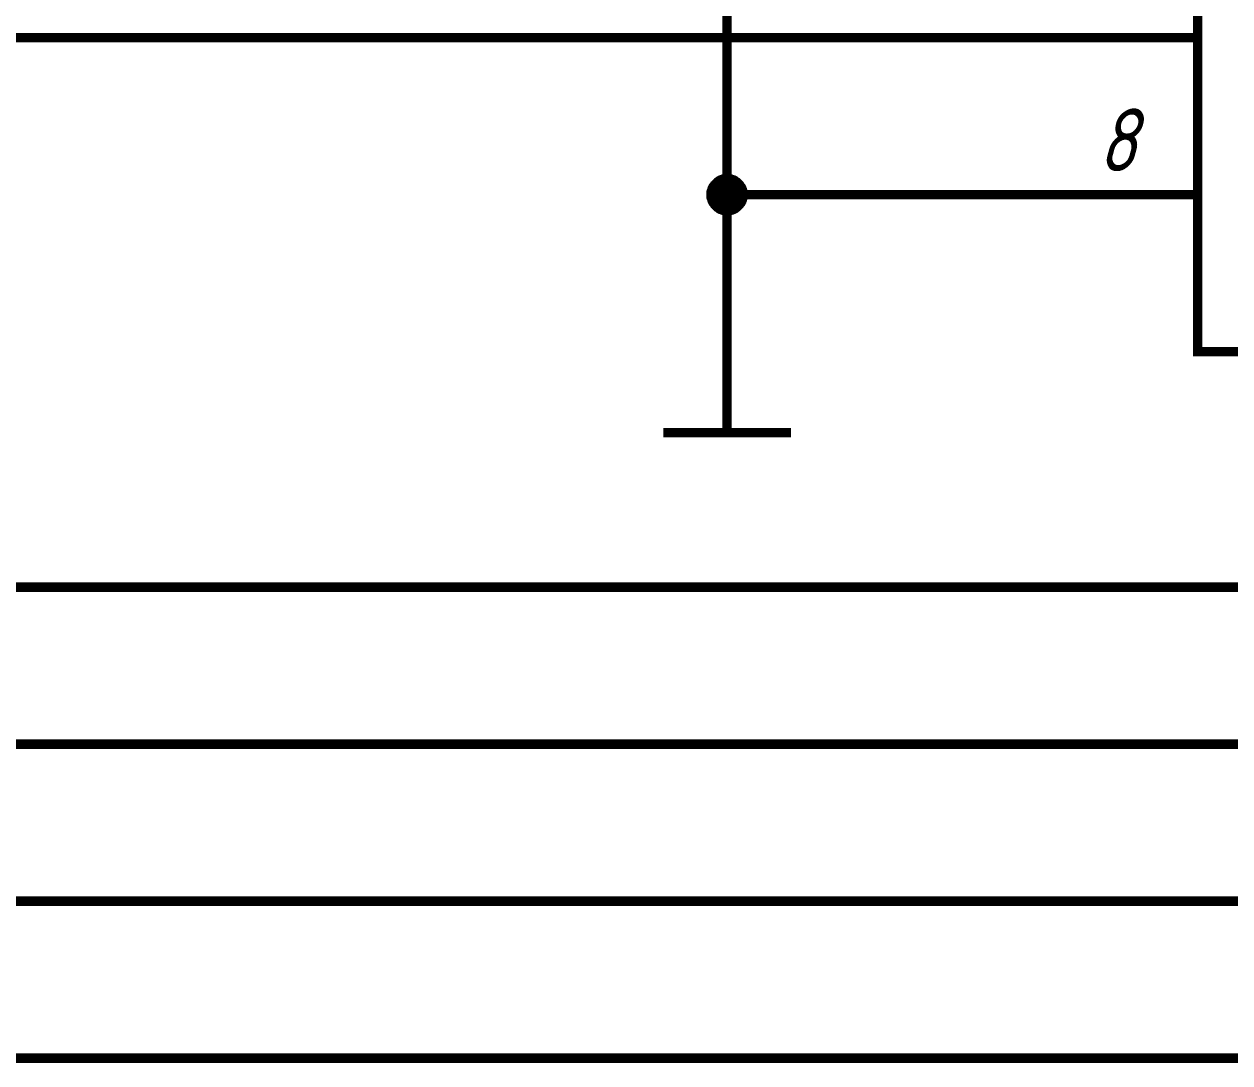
# Paper-space layout 'Layout1' of a CAD drawing. Extents: x -1 to 840, y -1 to 593.
# Drawn here: x 180.94 to 219.37, y 458.34 to 491.43 of the extents above; entities that cross this region are included whole.
import ezdxf

# ---------------------------------------------------------------- set-up
doc = ezdxf.new("R2010")
doc.units = 0
doc.header["$MEASUREMENT"] = 0
doc.layers.add('Sheet', color=255, linetype='CONTINUOUS')
doc.styles.add('GOST type A0', font='', dxfattribs={"oblique": 15, "height": 3.5})
doc.styles.get('GOST type A0').set_extended_font_data('GOST type A')

psp = doc.layouts.get("Layout1")

# ---------------------------------------------------------------- linework, layer by layer
at = {"layer": 'Sheet', "color": 7, "const_width": 0.3}
psp.add_lwpolyline([(218.35, 525.998), (245.834, 525.998), (245.834, 480.997), (218.35, 480.997), (218.35, 525.998)], close=True, dxfattribs=at)
at = {"layer": 'Sheet', "color": 7}
for points, const_width in [([(215.85, 510.992), (203.35, 510.992), (203.35, 485.999)], 0.3), ([(248.335, 500.989), (263.335, 500.989), (263.335, 458.489), (158.365, 458.489), (158.365, 468.493), (153.365, 468.493)], 0.3), ([(153.365, 473.494), (163.365, 473.494), (163.365, 463.491), (260.835, 463.491), (260.835, 496.002), (248.335, 496.002)], 0.3), ([(153.365, 488.5), (173.365, 488.5), (173.365, 491.001), (215.85, 491.001)], 0.3), ([(153.365, 478.496), (168.365, 478.496), (168.365, 468.493), (258.335, 468.493), (258.335, 491.001), (248.335, 491.001)], 0.3), ([(218.35, 491.001), (215.85, 491.001)], 0.3), ([(202.837, 485.999), (202.837, 486.03), (202.837, 486.045), (202.837, 486.077), (202.853, 486.108), (202.853, 486.123), (202.868, 486.154), (202.868, 486.17), (202.884, 486.201), (202.884, 486.216), (202.899, 486.247), (202.915, 486.263), (202.93, 486.278), (202.946, 486.31), (202.962, 486.325), (202.977, 486.341), (202.993, 486.356), (203.008, 486.372), (203.024, 486.387), (203.039, 486.403), (203.07, 486.418), (203.086, 486.434), (203.101, 486.449), (203.132, 486.465), (203.148, 486.465), (203.179, 486.48), (203.194, 486.48), (203.225, 486.496), (203.241, 486.496), (203.272, 486.511), (203.303, 486.511), (203.319, 486.511), (203.35, 486.511)], 0.3), ([(202.837, 485.999), (202.837, 486.03), (202.837, 486.045), (202.837, 486.077), (202.853, 486.108), (202.853, 486.123), (202.868, 486.154), (202.868, 486.17), (202.884, 486.201), (202.884, 486.216), (202.899, 486.247), (202.915, 486.263), (202.93, 486.278), (202.946, 486.31), (202.962, 486.325), (202.977, 486.341), (202.993, 486.356), (203.008, 486.372), (203.024, 486.387), (203.039, 486.403), (203.07, 486.418), (203.086, 486.434), (203.101, 486.449), (203.132, 486.465), (203.148, 486.465), (203.179, 486.48), (203.194, 486.48), (203.225, 486.496), (203.241, 486.496), (203.272, 486.511), (203.303, 486.511), (203.319, 486.511), (203.35, 486.511)], 0.3), ([(202.837, 485.999), (202.837, 486.03), (202.837, 486.045), (202.837, 486.077), (202.853, 486.108), (202.853, 486.123), (202.868, 486.154), (202.868, 486.17), (202.884, 486.201), (202.884, 486.216), (202.899, 486.247), (202.915, 486.263), (202.93, 486.278), (202.946, 486.31), (202.962, 486.325), (202.977, 486.341), (202.993, 486.356), (203.008, 486.372), (203.024, 486.387), (203.039, 486.403), (203.07, 486.418), (203.086, 486.434), (203.101, 486.449), (203.132, 486.465), (203.148, 486.465), (203.179, 486.48), (203.194, 486.48), (203.225, 486.496), (203.241, 486.496), (203.272, 486.511), (203.303, 486.511), (203.319, 486.511), (203.35, 486.511)], 0.3), ([(202.837, 485.999), (202.837, 486.03), (202.837, 486.045), (202.837, 486.077), (202.853, 486.108), (202.853, 486.123), (202.868, 486.154), (202.868, 486.17), (202.884, 486.201), (202.884, 486.216), (202.899, 486.247), (202.915, 486.263), (202.93, 486.278), (202.946, 486.31), (202.962, 486.325), (202.977, 486.341), (202.993, 486.356), (203.008, 486.372), (203.024, 486.387), (203.039, 486.403), (203.07, 486.418), (203.086, 486.434), (203.101, 486.449), (203.132, 486.465), (203.148, 486.465), (203.179, 486.48), (203.194, 486.48), (203.225, 486.496), (203.241, 486.496), (203.272, 486.511), (203.303, 486.511), (203.319, 486.511), (203.35, 486.511)], 0.3), ([(202.837, 485.999), (202.837, 486.03), (202.837, 486.045), (202.837, 486.077), (202.853, 486.108), (202.853, 486.123), (202.868, 486.154), (202.868, 486.17), (202.884, 486.201), (202.884, 486.216), (202.899, 486.247), (202.915, 486.263), (202.93, 486.278), (202.946, 486.31), (202.962, 486.325), (202.977, 486.341), (202.993, 486.356), (203.008, 486.372), (203.024, 486.387), (203.039, 486.403), (203.07, 486.418), (203.086, 486.434), (203.101, 486.449), (203.132, 486.465), (203.148, 486.465), (203.179, 486.48), (203.194, 486.48), (203.225, 486.496), (203.241, 486.496), (203.272, 486.511), (203.303, 486.511), (203.319, 486.511), (203.35, 486.511)], 0.0991), ([(202.837, 485.999), (202.837, 486.03), (202.837, 486.045), (202.837, 486.077), (202.853, 486.108), (202.853, 486.123), (202.868, 486.154), (202.868, 486.17), (202.884, 486.201), (202.884, 486.216), (202.899, 486.247), (202.915, 486.263), (202.93, 486.278), (202.946, 486.31), (202.962, 486.325), (202.977, 486.341), (202.993, 486.356), (203.008, 486.372), (203.024, 486.387), (203.039, 486.403), (203.07, 486.418), (203.086, 486.434), (203.101, 486.449), (203.132, 486.465), (203.148, 486.465), (203.179, 486.48), (203.194, 486.48), (203.225, 486.496), (203.241, 486.496), (203.272, 486.511), (203.303, 486.511), (203.319, 486.511), (203.35, 486.511)], 0.0991), ([(202.837, 485.999), (202.837, 486.03), (202.837, 486.045), (202.837, 486.077), (202.853, 486.108), (202.853, 486.123), (202.868, 486.154), (202.868, 486.17), (202.884, 486.201), (202.884, 486.216), (202.899, 486.247), (202.915, 486.263), (202.93, 486.278), (202.946, 486.31), (202.962, 486.325), (202.977, 486.341), (202.993, 486.356), (203.008, 486.372), (203.024, 486.387), (203.039, 486.403), (203.07, 486.418), (203.086, 486.434), (203.101, 486.449), (203.132, 486.465), (203.148, 486.465), (203.179, 486.48), (203.194, 486.48), (203.225, 486.496), (203.241, 486.496), (203.272, 486.511), (203.303, 486.511), (203.319, 486.511), (203.35, 486.511)], 0.0991), ([(202.837, 485.999), (202.837, 486.03), (202.837, 486.045), (202.837, 486.077), (202.853, 486.108), (202.853, 486.123), (202.868, 486.154), (202.868, 486.17), (202.884, 486.201), (202.884, 486.216), (202.899, 486.247), (202.915, 486.263), (202.93, 486.278), (202.946, 486.31), (202.962, 486.325), (202.977, 486.341), (202.993, 486.356), (203.008, 486.372), (203.024, 486.387), (203.039, 486.403), (203.07, 486.418), (203.086, 486.434), (203.101, 486.449), (203.132, 486.465), (203.148, 486.465), (203.179, 486.48), (203.194, 486.48), (203.225, 486.496), (203.241, 486.496), (203.272, 486.511), (203.303, 486.511), (203.319, 486.511), (203.35, 486.511)], 0.0991), ([(203.35, 486.511), (203.35, 486.511)], 0.3), ([(203.35, 486.511), (203.381, 486.511), (203.396, 486.511), (203.427, 486.511), (203.458, 486.496), (203.474, 486.496), (203.505, 486.48), (203.521, 486.48), (203.552, 486.465), (203.567, 486.465), (203.598, 486.449), (203.614, 486.434), (203.629, 486.418), (203.66, 486.403), (203.676, 486.387), (203.691, 486.372), (203.707, 486.356), (203.722, 486.341), (203.738, 486.325), (203.753, 486.31), (203.769, 486.278), (203.784, 486.263), (203.8, 486.247), (203.816, 486.216), (203.816, 486.201), (203.831, 486.17), (203.831, 486.154), (203.847, 486.123), (203.847, 486.108), (203.862, 486.077), (203.862, 486.045), (203.862, 486.03), (203.862, 485.999)], 0.3), ([(203.35, 486.511), (203.35, 486.511)], 0.3), ([(203.35, 486.511), (203.381, 486.511), (203.396, 486.511), (203.427, 486.511), (203.458, 486.496), (203.474, 486.496), (203.505, 486.48), (203.521, 486.48), (203.552, 486.465), (203.567, 486.465), (203.598, 486.449), (203.614, 486.434), (203.629, 486.418), (203.66, 486.403), (203.676, 486.387), (203.691, 486.372), (203.707, 486.356), (203.722, 486.341), (203.738, 486.325), (203.753, 486.31), (203.769, 486.278), (203.784, 486.263), (203.8, 486.247), (203.816, 486.216), (203.816, 486.201), (203.831, 486.17), (203.831, 486.154), (203.847, 486.123), (203.847, 486.108), (203.862, 486.077), (203.862, 486.045), (203.862, 486.03), (203.862, 485.999)], 0.3), ([(203.35, 486.511), (203.35, 486.511)], 0.3), ([(203.35, 486.511), (203.381, 486.511), (203.396, 486.511), (203.427, 486.511), (203.458, 486.496), (203.474, 486.496), (203.505, 486.48), (203.521, 486.48), (203.552, 486.465), (203.567, 486.465), (203.598, 486.449), (203.614, 486.434), (203.629, 486.418), (203.66, 486.403), (203.676, 486.387), (203.691, 486.372), (203.707, 486.356), (203.722, 486.341), (203.738, 486.325), (203.753, 486.31), (203.769, 486.278), (203.784, 486.263), (203.8, 486.247), (203.816, 486.216), (203.816, 486.201), (203.831, 486.17), (203.831, 486.154), (203.847, 486.123), (203.847, 486.108), (203.862, 486.077), (203.862, 486.045), (203.862, 486.03), (203.862, 485.999)], 0.3), ([(203.35, 486.511), (203.35, 486.511)], 0.3), ([(203.35, 486.511), (203.381, 486.511), (203.396, 486.511), (203.427, 486.511), (203.458, 486.496), (203.474, 486.496), (203.505, 486.48), (203.521, 486.48), (203.552, 486.465), (203.567, 486.465), (203.598, 486.449), (203.614, 486.434), (203.629, 486.418), (203.66, 486.403), (203.676, 486.387), (203.691, 486.372), (203.707, 486.356), (203.722, 486.341), (203.738, 486.325), (203.753, 486.31), (203.769, 486.278), (203.784, 486.263), (203.8, 486.247), (203.816, 486.216), (203.816, 486.201), (203.831, 486.17), (203.831, 486.154), (203.847, 486.123), (203.847, 486.108), (203.862, 486.077), (203.862, 486.045), (203.862, 486.03), (203.862, 485.999)], 0.3), ([(203.35, 486.511), (203.35, 486.511)], 0.0991), ([(203.35, 486.511), (203.381, 486.511), (203.396, 486.511), (203.427, 486.511), (203.458, 486.496), (203.474, 486.496), (203.505, 486.48), (203.521, 486.48), (203.552, 486.465), (203.567, 486.465), (203.598, 486.449), (203.614, 486.434), (203.629, 486.418), (203.66, 486.403), (203.676, 486.387), (203.691, 486.372), (203.707, 486.356), (203.722, 486.341), (203.738, 486.325), (203.753, 486.31), (203.769, 486.278), (203.784, 486.263), (203.8, 486.247), (203.816, 486.216), (203.816, 486.201), (203.831, 486.17), (203.831, 486.154), (203.847, 486.123), (203.847, 486.108), (203.862, 486.077), (203.862, 486.045), (203.862, 486.03), (203.862, 485.999)], 0.0991), ([(203.35, 486.511), (203.35, 486.511)], 0.0991), ([(203.35, 486.511), (203.381, 486.511), (203.396, 486.511), (203.427, 486.511), (203.458, 486.496), (203.474, 486.496), (203.505, 486.48), (203.521, 486.48), (203.552, 486.465), (203.567, 486.465), (203.598, 486.449), (203.614, 486.434), (203.629, 486.418), (203.66, 486.403), (203.676, 486.387), (203.691, 486.372), (203.707, 486.356), (203.722, 486.341), (203.738, 486.325), (203.753, 486.31), (203.769, 486.278), (203.784, 486.263), (203.8, 486.247), (203.816, 486.216), (203.816, 486.201), (203.831, 486.17), (203.831, 486.154), (203.847, 486.123), (203.847, 486.108), (203.862, 486.077), (203.862, 486.045), (203.862, 486.03), (203.862, 485.999)], 0.0991), ([(203.35, 486.511), (203.35, 486.511)], 0.0991), ([(203.35, 486.511), (203.381, 486.511), (203.396, 486.511), (203.427, 486.511), (203.458, 486.496), (203.474, 486.496), (203.505, 486.48), (203.521, 486.48), (203.552, 486.465), (203.567, 486.465), (203.598, 486.449), (203.614, 486.434), (203.629, 486.418), (203.66, 486.403), (203.676, 486.387), (203.691, 486.372), (203.707, 486.356), (203.722, 486.341), (203.738, 486.325), (203.753, 486.31), (203.769, 486.278), (203.784, 486.263), (203.8, 486.247), (203.816, 486.216), (203.816, 486.201), (203.831, 486.17), (203.831, 486.154), (203.847, 486.123), (203.847, 486.108), (203.862, 486.077), (203.862, 486.045), (203.862, 486.03), (203.862, 485.999)], 0.0991), ([(203.35, 486.511), (203.35, 486.511)], 0.0991), ([(203.35, 486.511), (203.381, 486.511), (203.396, 486.511), (203.427, 486.511), (203.458, 486.496), (203.474, 486.496), (203.505, 486.48), (203.521, 486.48), (203.552, 486.465), (203.567, 486.465), (203.598, 486.449), (203.614, 486.434), (203.629, 486.418), (203.66, 486.403), (203.676, 486.387), (203.691, 486.372), (203.707, 486.356), (203.722, 486.341), (203.738, 486.325), (203.753, 486.31), (203.769, 486.278), (203.784, 486.263), (203.8, 486.247), (203.816, 486.216), (203.816, 486.201), (203.831, 486.17), (203.831, 486.154), (203.847, 486.123), (203.847, 486.108), (203.862, 486.077), (203.862, 486.045), (203.862, 486.03), (203.862, 485.999)], 0.0991), ([(153.365, 483.498), (173.365, 483.498), (173.365, 473.494), (253.335, 473.494), (253.335, 485.999), (248.335, 485.999)], 0.3), ([(203.35, 485.486), (203.319, 485.486), (203.303, 485.486), (203.272, 485.486), (203.241, 485.502), (203.225, 485.502), (203.194, 485.517), (203.179, 485.517), (203.148, 485.533), (203.132, 485.533), (203.101, 485.548), (203.086, 485.564), (203.07, 485.579), (203.039, 485.595), (203.024, 485.611), (203.008, 485.626), (202.993, 485.642), (202.977, 485.657), (202.962, 485.673), (202.946, 485.688), (202.93, 485.719), (202.915, 485.735), (202.899, 485.75), (202.884, 485.781), (202.884, 485.797), (202.868, 485.828), (202.868, 485.844), (202.853, 485.875), (202.853, 485.89), (202.837, 485.921), (202.837, 485.952), (202.837, 485.968), (202.837, 485.999)], 0.3), ([(202.837, 485.999), (202.837, 485.999)], 0.3), ([(203.35, 485.486), (203.319, 485.486), (203.303, 485.486), (203.272, 485.486), (203.241, 485.502), (203.225, 485.502), (203.194, 485.517), (203.179, 485.517), (203.148, 485.533), (203.132, 485.533), (203.101, 485.548), (203.086, 485.564), (203.07, 485.579), (203.039, 485.595), (203.024, 485.611), (203.008, 485.626), (202.993, 485.642), (202.977, 485.657), (202.962, 485.673), (202.946, 485.688), (202.93, 485.719), (202.915, 485.735), (202.899, 485.75), (202.884, 485.781), (202.884, 485.797), (202.868, 485.828), (202.868, 485.844), (202.853, 485.875), (202.853, 485.89), (202.837, 485.921), (202.837, 485.952), (202.837, 485.968), (202.837, 485.999)], 0.3), ([(202.837, 485.999), (202.837, 485.999)], 0.3), ([(203.35, 485.486), (203.319, 485.486), (203.303, 485.486), (203.272, 485.486), (203.241, 485.502), (203.225, 485.502), (203.194, 485.517), (203.179, 485.517), (203.148, 485.533), (203.132, 485.533), (203.101, 485.548), (203.086, 485.564), (203.07, 485.579), (203.039, 485.595), (203.024, 485.611), (203.008, 485.626), (202.993, 485.642), (202.977, 485.657), (202.962, 485.673), (202.946, 485.688), (202.93, 485.719), (202.915, 485.735), (202.899, 485.75), (202.884, 485.781), (202.884, 485.797), (202.868, 485.828), (202.868, 485.844), (202.853, 485.875), (202.853, 485.89), (202.837, 485.921), (202.837, 485.952), (202.837, 485.968), (202.837, 485.999)], 0.3), ([(202.837, 485.999), (202.837, 485.999)], 0.3), ([(203.35, 485.486), (203.319, 485.486), (203.303, 485.486), (203.272, 485.486), (203.241, 485.502), (203.225, 485.502), (203.194, 485.517), (203.179, 485.517), (203.148, 485.533), (203.132, 485.533), (203.101, 485.548), (203.086, 485.564), (203.07, 485.579), (203.039, 485.595), (203.024, 485.611), (203.008, 485.626), (202.993, 485.642), (202.977, 485.657), (202.962, 485.673), (202.946, 485.688), (202.93, 485.719), (202.915, 485.735), (202.899, 485.75), (202.884, 485.781), (202.884, 485.797), (202.868, 485.828), (202.868, 485.844), (202.853, 485.875), (202.853, 485.89), (202.837, 485.921), (202.837, 485.952), (202.837, 485.968), (202.837, 485.999)], 0.3), ([(202.837, 485.999), (202.837, 485.999)], 0.3), ([(203.862, 485.999), (203.862, 485.968), (203.862, 485.952), (203.862, 485.921), (203.847, 485.89), (203.847, 485.875), (203.831, 485.844), (203.831, 485.828), (203.816, 485.797), (203.816, 485.781), (203.8, 485.75), (203.784, 485.735), (203.769, 485.719), (203.753, 485.688), (203.738, 485.673), (203.722, 485.657), (203.707, 485.642), (203.691, 485.626), (203.676, 485.611), (203.66, 485.595), (203.629, 485.579), (203.614, 485.564), (203.598, 485.548), (203.567, 485.533), (203.552, 485.533), (203.521, 485.517), (203.505, 485.517), (203.474, 485.502), (203.458, 485.502), (203.427, 485.486), (203.396, 485.486), (203.381, 485.486), (203.35, 485.486)], 0.3), ([(203.35, 483.498), (203.35, 485.999), (215.85, 485.999)], 0.3), ([(203.862, 485.999), (203.862, 485.968), (203.862, 485.952), (203.862, 485.921), (203.847, 485.89), (203.847, 485.875), (203.831, 485.844), (203.831, 485.828), (203.816, 485.797), (203.816, 485.781), (203.8, 485.75), (203.784, 485.735), (203.769, 485.719), (203.753, 485.688), (203.738, 485.673), (203.722, 485.657), (203.707, 485.642), (203.691, 485.626), (203.676, 485.611), (203.66, 485.595), (203.629, 485.579), (203.614, 485.564), (203.598, 485.548), (203.567, 485.533), (203.552, 485.533), (203.521, 485.517), (203.505, 485.517), (203.474, 485.502), (203.458, 485.502), (203.427, 485.486), (203.396, 485.486), (203.381, 485.486), (203.35, 485.486)], 0.3), ([(203.862, 485.999), (203.862, 485.968), (203.862, 485.952), (203.862, 485.921), (203.847, 485.89), (203.847, 485.875), (203.831, 485.844), (203.831, 485.828), (203.816, 485.797), (203.816, 485.781), (203.8, 485.75), (203.784, 485.735), (203.769, 485.719), (203.753, 485.688), (203.738, 485.673), (203.722, 485.657), (203.707, 485.642), (203.691, 485.626), (203.676, 485.611), (203.66, 485.595), (203.629, 485.579), (203.614, 485.564), (203.598, 485.548), (203.567, 485.533), (203.552, 485.533), (203.521, 485.517), (203.505, 485.517), (203.474, 485.502), (203.458, 485.502), (203.427, 485.486), (203.396, 485.486), (203.381, 485.486), (203.35, 485.486)], 0.3), ([(203.862, 485.999), (203.862, 485.968), (203.862, 485.952), (203.862, 485.921), (203.847, 485.89), (203.847, 485.875), (203.831, 485.844), (203.831, 485.828), (203.816, 485.797), (203.816, 485.781), (203.8, 485.75), (203.784, 485.735), (203.769, 485.719), (203.753, 485.688), (203.738, 485.673), (203.722, 485.657), (203.707, 485.642), (203.691, 485.626), (203.676, 485.611), (203.66, 485.595), (203.629, 485.579), (203.614, 485.564), (203.598, 485.548), (203.567, 485.533), (203.552, 485.533), (203.521, 485.517), (203.505, 485.517), (203.474, 485.502), (203.458, 485.502), (203.427, 485.486), (203.396, 485.486), (203.381, 485.486), (203.35, 485.486)], 0.3), ([(203.862, 485.999), (203.862, 485.999), (203.862, 485.999), (203.862, 485.999), (203.862, 485.999), (203.862, 485.999), (203.862, 485.999), (203.862, 485.999), (203.862, 485.999), (203.862, 485.999), (203.862, 485.999), (203.862, 485.999), (203.862, 485.999), (203.862, 485.999), (203.862, 485.999), (203.862, 485.999), (203.862, 485.999), (203.862, 485.999), (203.862, 485.999), (203.862, 485.999), (203.862, 485.999), (203.862, 485.999), (203.862, 485.999), (203.862, 485.999), (203.862, 485.999), (203.862, 485.999), (203.862, 485.999), (203.862, 485.999), (203.862, 485.999), (203.862, 485.999), (203.862, 485.999), (203.862, 485.999), (203.862, 485.999)], 0.3), ([(203.862, 485.999), (203.862, 485.999)], 0.3), ([(203.862, 485.999), (203.862, 485.999), (203.862, 485.999), (203.862, 485.999), (203.862, 485.999), (203.862, 485.999), (203.862, 485.999), (203.862, 485.999), (203.862, 485.999), (203.862, 485.999), (203.862, 485.999), (203.862, 485.999), (203.862, 485.999), (203.862, 485.999), (203.862, 485.999), (203.862, 485.999), (203.862, 485.999), (203.862, 485.999), (203.862, 485.999), (203.862, 485.999), (203.862, 485.999), (203.862, 485.999), (203.862, 485.999), (203.862, 485.999), (203.862, 485.999), (203.862, 485.999), (203.862, 485.999), (203.862, 485.999), (203.862, 485.999), (203.862, 485.999), (203.862, 485.999), (203.862, 485.999), (203.862, 485.999)], 0.3), ([(203.862, 485.999), (203.862, 485.999)], 0.3), ([(203.862, 485.999), (203.862, 485.999), (203.862, 485.999), (203.862, 485.999), (203.862, 485.999), (203.862, 485.999), (203.862, 485.999), (203.862, 485.999), (203.862, 485.999), (203.862, 485.999), (203.862, 485.999), (203.862, 485.999), (203.862, 485.999), (203.862, 485.999), (203.862, 485.999), (203.862, 485.999), (203.862, 485.999), (203.862, 485.999), (203.862, 485.999), (203.862, 485.999), (203.862, 485.999), (203.862, 485.999), (203.862, 485.999), (203.862, 485.999), (203.862, 485.999), (203.862, 485.999), (203.862, 485.999), (203.862, 485.999), (203.862, 485.999), (203.862, 485.999), (203.862, 485.999), (203.862, 485.999), (203.862, 485.999)], 0.3), ([(203.862, 485.999), (203.862, 485.999)], 0.3), ([(203.862, 485.999), (203.862, 485.999), (203.862, 485.999), (203.862, 485.999), (203.862, 485.999), (203.862, 485.999), (203.862, 485.999), (203.862, 485.999), (203.862, 485.999), (203.862, 485.999), (203.862, 485.999), (203.862, 485.999), (203.862, 485.999), (203.862, 485.999), (203.862, 485.999), (203.862, 485.999), (203.862, 485.999), (203.862, 485.999), (203.862, 485.999), (203.862, 485.999), (203.862, 485.999), (203.862, 485.999), (203.862, 485.999), (203.862, 485.999), (203.862, 485.999), (203.862, 485.999), (203.862, 485.999), (203.862, 485.999), (203.862, 485.999), (203.862, 485.999), (203.862, 485.999), (203.862, 485.999), (203.862, 485.999)], 0.3), ([(203.862, 485.999), (203.862, 485.999)], 0.3), ([(218.35, 485.999), (215.85, 485.999)], 0.3), ([(203.35, 485.486), (203.319, 485.486), (203.303, 485.486), (203.272, 485.486), (203.241, 485.502), (203.225, 485.502), (203.194, 485.517), (203.179, 485.517), (203.148, 485.533), (203.132, 485.533), (203.101, 485.548), (203.086, 485.564), (203.07, 485.579), (203.039, 485.595), (203.024, 485.611), (203.008, 485.626), (202.993, 485.642), (202.977, 485.657), (202.962, 485.673), (202.946, 485.688), (202.93, 485.719), (202.915, 485.735), (202.899, 485.75), (202.884, 485.781), (202.884, 485.797), (202.868, 485.828), (202.868, 485.844), (202.853, 485.875), (202.853, 485.89), (202.837, 485.921), (202.837, 485.952), (202.837, 485.968), (202.837, 485.999)], 0.0991), ([(202.837, 485.999), (202.837, 485.999)], 0.0991), ([(203.35, 485.486), (203.319, 485.486), (203.303, 485.486), (203.272, 485.486), (203.241, 485.502), (203.225, 485.502), (203.194, 485.517), (203.179, 485.517), (203.148, 485.533), (203.132, 485.533), (203.101, 485.548), (203.086, 485.564), (203.07, 485.579), (203.039, 485.595), (203.024, 485.611), (203.008, 485.626), (202.993, 485.642), (202.977, 485.657), (202.962, 485.673), (202.946, 485.688), (202.93, 485.719), (202.915, 485.735), (202.899, 485.75), (202.884, 485.781), (202.884, 485.797), (202.868, 485.828), (202.868, 485.844), (202.853, 485.875), (202.853, 485.89), (202.837, 485.921), (202.837, 485.952), (202.837, 485.968), (202.837, 485.999)], 0.0991), ([(202.837, 485.999), (202.837, 485.999)], 0.0991), ([(203.35, 485.486), (203.319, 485.486), (203.303, 485.486), (203.272, 485.486), (203.241, 485.502), (203.225, 485.502), (203.194, 485.517), (203.179, 485.517), (203.148, 485.533), (203.132, 485.533), (203.101, 485.548), (203.086, 485.564), (203.07, 485.579), (203.039, 485.595), (203.024, 485.611), (203.008, 485.626), (202.993, 485.642), (202.977, 485.657), (202.962, 485.673), (202.946, 485.688), (202.93, 485.719), (202.915, 485.735), (202.899, 485.75), (202.884, 485.781), (202.884, 485.797), (202.868, 485.828), (202.868, 485.844), (202.853, 485.875), (202.853, 485.89), (202.837, 485.921), (202.837, 485.952), (202.837, 485.968), (202.837, 485.999)], 0.0991), ([(202.837, 485.999), (202.837, 485.999)], 0.0991), ([(203.35, 485.486), (203.319, 485.486), (203.303, 485.486), (203.272, 485.486), (203.241, 485.502), (203.225, 485.502), (203.194, 485.517), (203.179, 485.517), (203.148, 485.533), (203.132, 485.533), (203.101, 485.548), (203.086, 485.564), (203.07, 485.579), (203.039, 485.595), (203.024, 485.611), (203.008, 485.626), (202.993, 485.642), (202.977, 485.657), (202.962, 485.673), (202.946, 485.688), (202.93, 485.719), (202.915, 485.735), (202.899, 485.75), (202.884, 485.781), (202.884, 485.797), (202.868, 485.828), (202.868, 485.844), (202.853, 485.875), (202.853, 485.89), (202.837, 485.921), (202.837, 485.952), (202.837, 485.968), (202.837, 485.999)], 0.0991), ([(202.837, 485.999), (202.837, 485.999)], 0.0991), ([(203.862, 485.999), (203.862, 485.968), (203.862, 485.952), (203.862, 485.921), (203.847, 485.89), (203.847, 485.875), (203.831, 485.844), (203.831, 485.828), (203.816, 485.797), (203.816, 485.781), (203.8, 485.75), (203.784, 485.735), (203.769, 485.719), (203.753, 485.688), (203.738, 485.673), (203.722, 485.657), (203.707, 485.642), (203.691, 485.626), (203.676, 485.611), (203.66, 485.595), (203.629, 485.579), (203.614, 485.564), (203.598, 485.548), (203.567, 485.533), (203.552, 485.533), (203.521, 485.517), (203.505, 485.517), (203.474, 485.502), (203.458, 485.502), (203.427, 485.486), (203.396, 485.486), (203.381, 485.486), (203.35, 485.486)], 0.0991), ([(203.862, 485.999), (203.862, 485.968), (203.862, 485.952), (203.862, 485.921), (203.847, 485.89), (203.847, 485.875), (203.831, 485.844), (203.831, 485.828), (203.816, 485.797), (203.816, 485.781), (203.8, 485.75), (203.784, 485.735), (203.769, 485.719), (203.753, 485.688), (203.738, 485.673), (203.722, 485.657), (203.707, 485.642), (203.691, 485.626), (203.676, 485.611), (203.66, 485.595), (203.629, 485.579), (203.614, 485.564), (203.598, 485.548), (203.567, 485.533), (203.552, 485.533), (203.521, 485.517), (203.505, 485.517), (203.474, 485.502), (203.458, 485.502), (203.427, 485.486), (203.396, 485.486), (203.381, 485.486), (203.35, 485.486)], 0.0991), ([(203.862, 485.999), (203.862, 485.968), (203.862, 485.952), (203.862, 485.921), (203.847, 485.89), (203.847, 485.875), (203.831, 485.844), (203.831, 485.828), (203.816, 485.797), (203.816, 485.781), (203.8, 485.75), (203.784, 485.735), (203.769, 485.719), (203.753, 485.688), (203.738, 485.673), (203.722, 485.657), (203.707, 485.642), (203.691, 485.626), (203.676, 485.611), (203.66, 485.595), (203.629, 485.579), (203.614, 485.564), (203.598, 485.548), (203.567, 485.533), (203.552, 485.533), (203.521, 485.517), (203.505, 485.517), (203.474, 485.502), (203.458, 485.502), (203.427, 485.486), (203.396, 485.486), (203.381, 485.486), (203.35, 485.486)], 0.0991), ([(203.862, 485.999), (203.862, 485.968), (203.862, 485.952), (203.862, 485.921), (203.847, 485.89), (203.847, 485.875), (203.831, 485.844), (203.831, 485.828), (203.816, 485.797), (203.816, 485.781), (203.8, 485.75), (203.784, 485.735), (203.769, 485.719), (203.753, 485.688), (203.738, 485.673), (203.722, 485.657), (203.707, 485.642), (203.691, 485.626), (203.676, 485.611), (203.66, 485.595), (203.629, 485.579), (203.614, 485.564), (203.598, 485.548), (203.567, 485.533), (203.552, 485.533), (203.521, 485.517), (203.505, 485.517), (203.474, 485.502), (203.458, 485.502), (203.427, 485.486), (203.396, 485.486), (203.381, 485.486), (203.35, 485.486)], 0.0991), ([(203.862, 485.999), (203.862, 485.999), (203.862, 485.999), (203.862, 485.999), (203.862, 485.999), (203.862, 485.999), (203.862, 485.999), (203.862, 485.999), (203.862, 485.999), (203.862, 485.999), (203.862, 485.999), (203.862, 485.999), (203.862, 485.999), (203.862, 485.999), (203.862, 485.999), (203.862, 485.999), (203.862, 485.999), (203.862, 485.999), (203.862, 485.999), (203.862, 485.999), (203.862, 485.999), (203.862, 485.999), (203.862, 485.999), (203.862, 485.999), (203.862, 485.999), (203.862, 485.999), (203.862, 485.999), (203.862, 485.999), (203.862, 485.999), (203.862, 485.999), (203.862, 485.999), (203.862, 485.999), (203.862, 485.999)], 0.0991), ([(203.862, 485.999), (203.862, 485.999)], 0.0991), ([(203.862, 485.999), (203.862, 485.999), (203.862, 485.999), (203.862, 485.999), (203.862, 485.999), (203.862, 485.999), (203.862, 485.999), (203.862, 485.999), (203.862, 485.999), (203.862, 485.999), (203.862, 485.999), (203.862, 485.999), (203.862, 485.999), (203.862, 485.999), (203.862, 485.999), (203.862, 485.999), (203.862, 485.999), (203.862, 485.999), (203.862, 485.999), (203.862, 485.999), (203.862, 485.999), (203.862, 485.999), (203.862, 485.999), (203.862, 485.999), (203.862, 485.999), (203.862, 485.999), (203.862, 485.999), (203.862, 485.999), (203.862, 485.999), (203.862, 485.999), (203.862, 485.999), (203.862, 485.999), (203.862, 485.999)], 0.0991), ([(203.862, 485.999), (203.862, 485.999)], 0.0991), ([(203.862, 485.999), (203.862, 485.999), (203.862, 485.999), (203.862, 485.999), (203.862, 485.999), (203.862, 485.999), (203.862, 485.999), (203.862, 485.999), (203.862, 485.999), (203.862, 485.999), (203.862, 485.999), (203.862, 485.999), (203.862, 485.999), (203.862, 485.999), (203.862, 485.999), (203.862, 485.999), (203.862, 485.999), (203.862, 485.999), (203.862, 485.999), (203.862, 485.999), (203.862, 485.999), (203.862, 485.999), (203.862, 485.999), (203.862, 485.999), (203.862, 485.999), (203.862, 485.999), (203.862, 485.999), (203.862, 485.999), (203.862, 485.999), (203.862, 485.999), (203.862, 485.999), (203.862, 485.999), (203.862, 485.999)], 0.0991), ([(203.862, 485.999), (203.862, 485.999)], 0.0991), ([(203.862, 485.999), (203.862, 485.999), (203.862, 485.999), (203.862, 485.999), (203.862, 485.999), (203.862, 485.999), (203.862, 485.999), (203.862, 485.999), (203.862, 485.999), (203.862, 485.999), (203.862, 485.999), (203.862, 485.999), (203.862, 485.999), (203.862, 485.999), (203.862, 485.999), (203.862, 485.999), (203.862, 485.999), (203.862, 485.999), (203.862, 485.999), (203.862, 485.999), (203.862, 485.999), (203.862, 485.999), (203.862, 485.999), (203.862, 485.999), (203.862, 485.999), (203.862, 485.999), (203.862, 485.999), (203.862, 485.999), (203.862, 485.999), (203.862, 485.999), (203.862, 485.999), (203.862, 485.999), (203.862, 485.999)], 0.0991), ([(203.862, 485.999), (203.862, 485.999)], 0.0991), ([(203.35, 483.498), (203.35, 478.419)], 0.3), ([(201.316, 478.419), (205.384, 478.419)], 0.3)]:
    psp.add_lwpolyline(points, dxfattribs=dict(at, const_width=const_width))
at = {"layer": 'Sheet', "color": 7, "const_width": 0.508}
psp.add_lwpolyline([(203.017, 486.003, 1), (203.525, 486.003, 1)], format="xyb", close=True, dxfattribs=at)

# ---------------------------------------------------------------- texts
at = {"layer": 'Sheet', "color": 7, "style": 'GOST type A0', "oblique": 15}
psp.add_text('8', height=2, dxfattribs=at).set_placement((215.167, 486.744))

doc.saveas('drawing.dxf')
